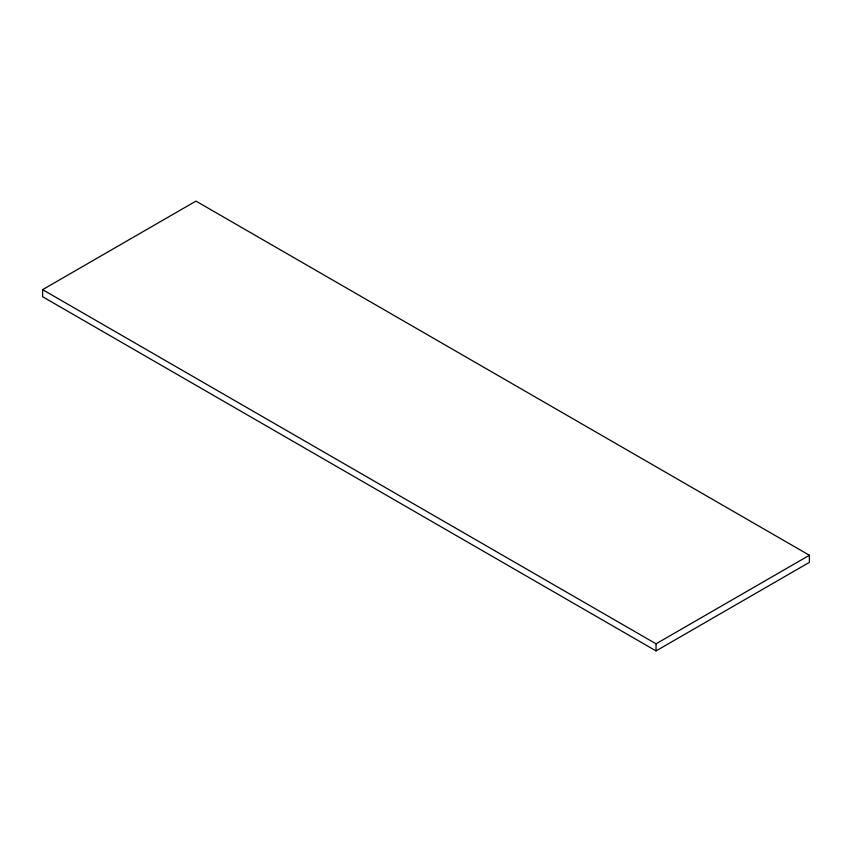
<?xml version="1.0" encoding="UTF-8"?>
<svg xmlns="http://www.w3.org/2000/svg" width="852" height="852" viewBox="0 0 852 852"><rect width="100%" height="100%" fill="white"/><g stroke="black" fill="none" stroke-linecap="round" stroke-linejoin="round"><path stroke-width="1.28" d="M42.6 289.648L195.96 201.104L809.4 555.27L809.4 562.352L656.04 650.896L42.6 296.73L42.6 289.648L656.04 643.814L809.4 555.27M656.04 643.814L656.04 650.896"/></g></svg>
